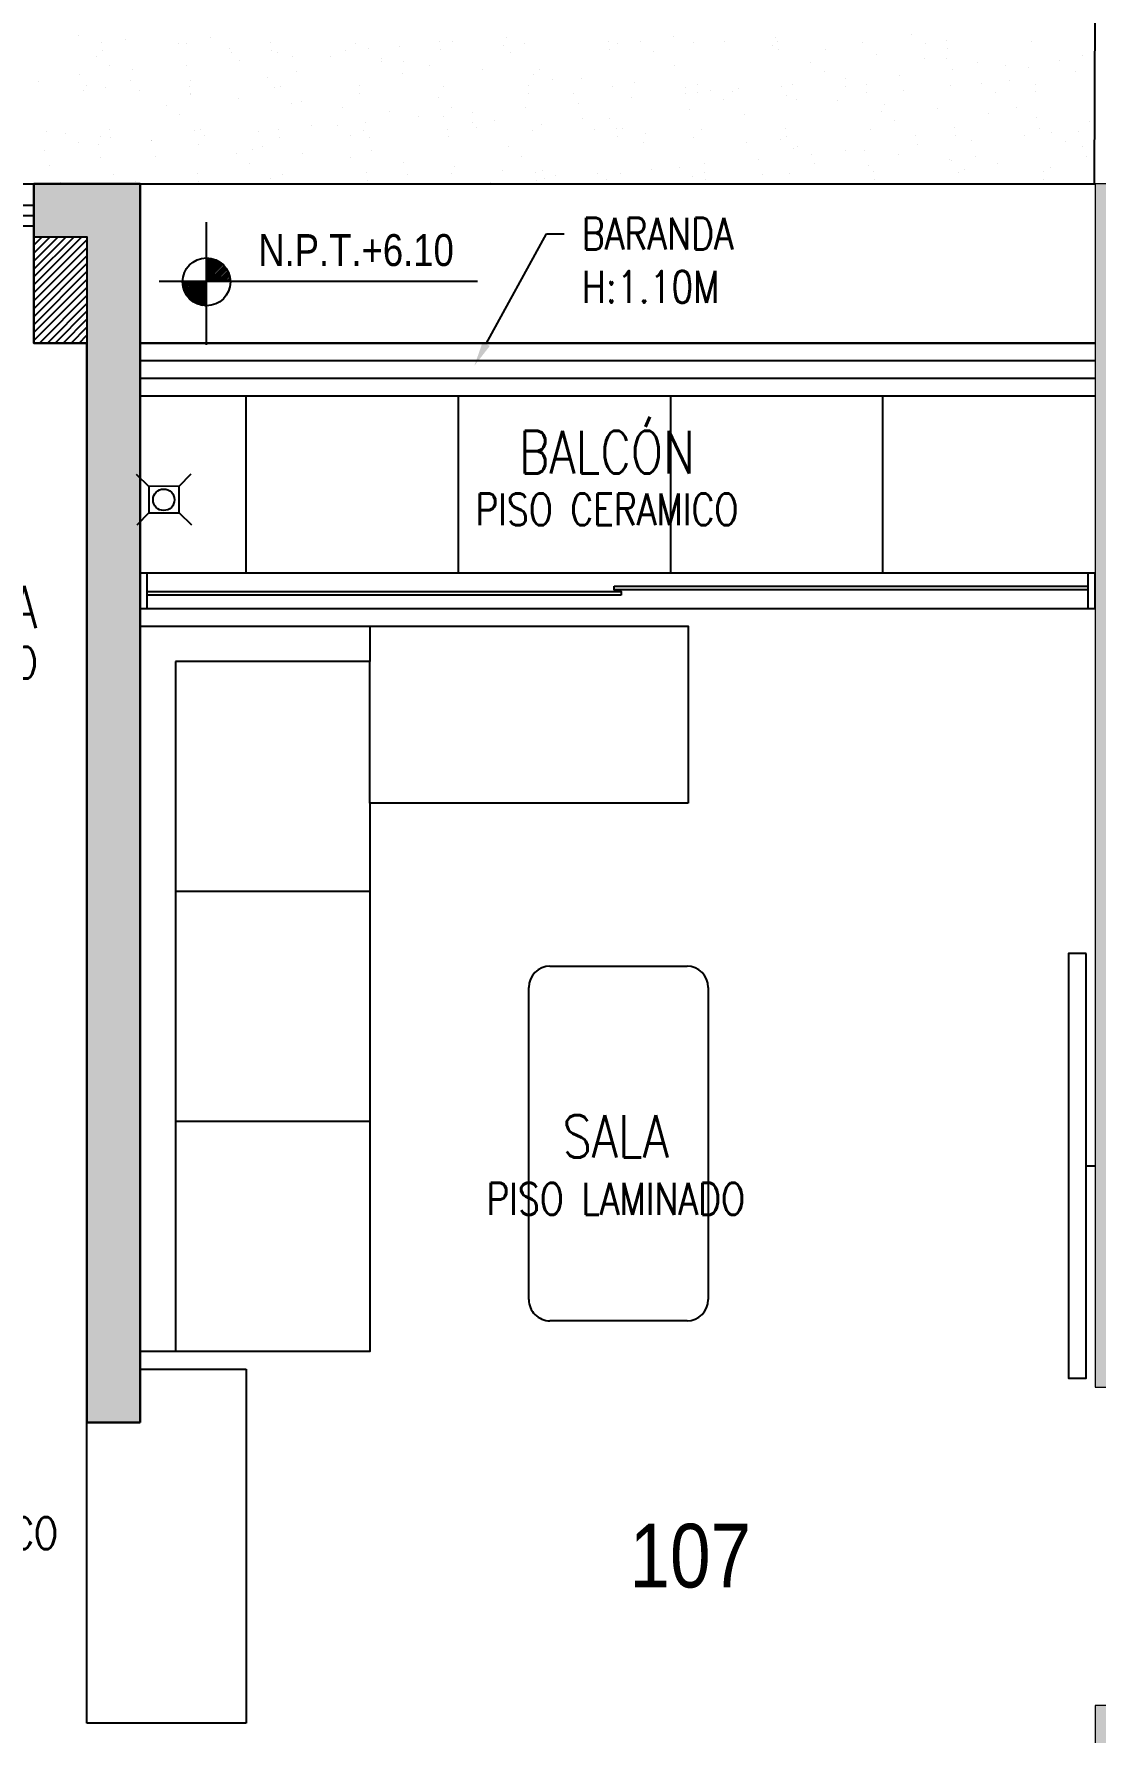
# Model space of a CAD drawing. Header units: millimetres. Extents: x 98 to 155, y -181 to 127.
# Drawn here: x 142.693 to 145.693, y 118.737 to 123.535 of the extents above; entities that cross this region are included whole.
import ezdxf
from ezdxf import colors
from ezdxf.entities.mleader import LeaderData, LeaderLine
from ezdxf.enums import TextEntityAlignment as Align
from ezdxf.math import Vec2, Vec3
from ezdxf.xclip import XClip

# ---------------------------------------------------------------- set-up
doc = ezdxf.new("R2010")
doc.units = ezdxf.units.MM
doc.header["$LTSCALE"] = 15
doc.header["$XCLIPFRAME"] = 2
doc.linetypes.add('ACAD_ISO07W100', pattern=[3, 0, -3])
doc.linetypes.add('X-REF_DP_Arquitectura$0$HIDDEN', pattern=[0.375, 0.25, -0.125])
doc.layers.get('0').update_dxf_attribs({"color": 250})
for name, color, linetype in [('A-BARANDAS', 250, 'Continuous'), ('A-HATCH', 250, 'Continuous'), ('A-MOBILIARIO', 250, 'Continuous'), ('A-MURO BAJO', 250, 'Continuous'), ('A-NIVELES-NPT', 252, 'Continuous'), ('A-NUMERACIONDEP', 251, 'Continuous'), ('A-TEXTO-ACABADO PISO', 250, 'Continuous'), ('A_30_DispositivosSanit', 250, 'Continuous'), ('A_50_TextoAmbiente', 252, 'Continuous'), ('A_50_TextoIndicaciones', 250, 'Continuous'), ('A_50_Vigas', 250, 'X-REF_DP_Arquitectura$0$HIDDEN'), ('A_60_HatchEstructuras', 250, 'Continuous'), ('DLP_MOBILIARIO FIJO', 250, 'Continuous'), ('DLP_VERDE', 250, 'Continuous')]:
    doc.layers.add(name, color=color, linetype=linetype)
doc.layers.add('A-MUROS', color=252, linetype='Continuous', lineweight=30)
doc.layers.add('A_20_Estructuras', color=250, linetype='Continuous', lineweight=18)
doc.styles.add('R80', font='ARIALN.TTF', dxfattribs={"height": 2.03})
doc.styles.add('ROMANS', font='romans.shx', dxfattribs={"width": 0.8})
doc.styles.add('TXT_COTAS', font='romans.shx', dxfattribs={"width": 0.8})

# ---------------------------------------------------------------- blocks, each defined once
blk = doc.blocks.new('A$C9f73720c')
at = {"layer": 'A-MURO BAJO'}
for p, q in [((32.5764, 107.7653, 0), (28.9682, 91.6464, 0)), ((28.9682, 91.6464, 0), (29.4557, 91.5353, 0))]:
    blk.add_line(p, q, dxfattribs=at)
at = {"layer": 'DLP_VERDE', "linetype": 'Continuous'}
for p, q in [((29.6105, 94.497, 0), (29.6105, 94.497, 0)), ((29.6642, 94.5191, 0), (29.6642, 94.5191, 0)), ((29.7086, 94.521, 0), (29.7086, 94.521, 0)), ((29.7587, 94.5041, 0), (29.7587, 94.5041, 0)), ((29.9022, 94.4958, 0), (29.9022, 94.4958, 0)), ((29.7433, 94.4542, 0), (29.7433, 94.4542, 0)), ((29.7089, 94.4226, 0), (29.7089, 94.4226, 0)), ((29.599, 94.3474, 0), (29.599, 94.3474, 0)), ((29.6552, 94.3734, 0), (29.6552, 94.3734, 0)), ((29.6908, 94.3709, 0), (29.6908, 94.3709, 0)), ((29.7133, 94.3599, 0), (29.7133, 94.3599, 0)), ((29.8507, 94.3779, 0), (29.8507, 94.3779, 0)), ((29.8616, 94.367, 0), (29.8616, 94.367, 0)), ((29.8951, 94.3798, 0), (29.8951, 94.3798, 0)), ((30.005, 94.3587, 0), (30.005, 94.3587, 0)), ((29.5654, 94.2911, 0), (29.5654, 94.2911, 0)), ((29.703, 94.3337, 0), (29.703, 94.3337, 0)), ((29.725, 94.3308, 0), (29.725, 94.3308, 0)), ((29.844, 94.3151, 0), (29.844, 94.3151, 0)), ((29.9019, 94.29, 0), (29.9019, 94.29, 0)), ((29.9363, 94.3215, 0), (29.9363, 94.3215, 0)), ((29.948, 94.3014, 0), (29.948, 94.3014, 0)), ((29.97, 94.2985, 0), (29.97, 94.2985, 0)), ((29.8482, 94.2407, 0), (29.8482, 94.2407, 0)), ((29.6242, 94.2187, 0), (29.6242, 94.2187, 0)), ((29.6686, 94.2206, 0), (29.6686, 94.2206, 0)), ((29.6698, 94.2222, 0), (29.6698, 94.2222, 0)), ((29.8161, 94.2228, 0), (29.8161, 94.2228, 0)), ((29.8773, 94.2297, 0), (29.8773, 94.2297, 0)), ((29.9644, 94.2299, 0), (29.9644, 94.2299, 0)), ((29.7584, 94.1584, 0), (29.7584, 94.1584, 0)), ((29.5288, 94.1165, 0), (29.5288, 94.1165, 0)), ((29.5509, 94.1136, 0), (29.5509, 94.1136, 0)), ((29.6698, 94.0979, 0), (29.6698, 94.0979, 0)), ((29.724, 94.1269, 0), (29.724, 94.1269, 0)), ((29.6292, 94.0933, 0), (29.6292, 94.0933, 0)), ((29.6509, 94.0705, 0), (29.6509, 94.0705, 0)), ((29.6702, 94.0776, 0), (29.6702, 94.0776, 0)), ((29.7727, 94.085, 0), (29.7727, 94.085, 0)), ((29.7738, 94.0842, 0), (29.7738, 94.0842, 0)), ((29.7959, 94.0813, 0), (29.7959, 94.0813, 0)), ((29.8107, 94.0775, 0), (29.8107, 94.0775, 0)), ((29.8551, 94.0795, 0), (29.8551, 94.0795, 0)), ((29.9149, 94.0657, 0), (29.9149, 94.0657, 0)), ((29.919, 94.0857, 0), (29.919, 94.0857, 0)), ((29.546, 93.9638, 0), (29.546, 93.9638, 0)), ((29.5804, 93.9954, 0), (29.5804, 93.9954, 0)), ((29.7321, 93.9562, 0), (29.7321, 93.9562, 0)), ((29.9169, 93.9942, 0), (29.9169, 93.9942, 0)), ((29.4923, 93.9146, 0), (29.4923, 93.9146, 0)), ((29.5838, 93.9491, 0), (29.5838, 93.9491, 0)), ((29.5842, 93.9183, 0), (29.5842, 93.9183, 0)), ((29.6286, 93.9202, 0), (29.6286, 93.9202, 0)), ((29.8374, 93.9294, 0), (29.8374, 93.9294, 0)), ((29.8632, 93.9449, 0), (29.8632, 93.9449, 0)), ((29.8755, 93.9479, 0), (29.8755, 93.9479, 0)), ((29.4957, 93.8807, 0), (29.4957, 93.8807, 0)), ((29.5997, 93.867, 0), (29.5997, 93.867, 0)), ((29.6217, 93.8641, 0), (29.6217, 93.8641, 0)), ((29.7734, 93.8627, 0), (29.7734, 93.8627, 0)), ((29.5403, 93.8114, 0), (29.5403, 93.8114, 0)), ((29.6866, 93.812, 0), (29.6866, 93.812, 0)), ((29.739, 93.8311, 0), (29.739, 93.8311, 0)), ((29.7407, 93.8485, 0), (29.7407, 93.8485, 0)), ((29.8349, 93.8191, 0), (29.8349, 93.8191, 0)), ((29.8447, 93.8348, 0), (29.8447, 93.8348, 0)), ((29.8667, 93.8319, 0), (29.8667, 93.8319, 0)), ((29.6109, 93.7702, 0), (29.6109, 93.7702, 0)), ((29.6852, 93.7819, 0), (29.6852, 93.7819, 0)), ((29.7707, 93.7771, 0), (29.7707, 93.7771, 0)), ((29.8151, 93.7791, 0), (29.8151, 93.7791, 0)), ((29.4997, 93.6825, 0), (29.4997, 93.6825, 0)), ((29.561, 93.6681, 0), (29.561, 93.6681, 0)), ((29.5954, 93.6996, 0), (29.5954, 93.6996, 0)), ((29.6432, 93.6743, 0), (29.6432, 93.6743, 0)), ((29.7894, 93.6749, 0), (29.7894, 93.6749, 0)), ((29.4255, 93.6498, 0), (29.4255, 93.6498, 0)), ((29.4476, 93.6469, 0), (29.4476, 93.6469, 0)), ((29.5073, 93.6188, 0), (29.5073, 93.6188, 0)), ((29.5442, 93.6179, 0), (29.5442, 93.6179, 0)), ((29.5665, 93.6313, 0), (29.5665, 93.6313, 0)), ((29.5886, 93.6199, 0), (29.5886, 93.6199, 0)), ((29.6706, 93.6176, 0), (29.6706, 93.6176, 0)), ((29.6926, 93.6147, 0), (29.6926, 93.6147, 0)), ((29.7974, 93.629, 0), (29.7974, 93.629, 0)), ((29.7884, 93.5669, 0), (29.7884, 93.5669, 0)), ((29.8116, 93.599, 0), (29.8116, 93.599, 0)), ((29.4175, 93.5365, 0), (29.4175, 93.5365, 0)), ((29.4542, 93.5384, 0), (29.4542, 93.5384, 0)), ((29.6025, 93.5454, 0), (29.6025, 93.5454, 0)), ((29.746, 93.5372, 0), (29.746, 93.5372, 0)), ((29.754, 93.5354, 0), (29.754, 93.5354, 0)), ((29.7003, 93.4861, 0), (29.7003, 93.4861, 0)), ((29.7307, 93.4768, 0), (29.7307, 93.4768, 0)), ((29.7751, 93.4787, 0), (29.7751, 93.4787, 0)), ((29.5709, 93.4698, 0), (29.5709, 93.4698, 0)), ((29.3924, 93.4141, 0), (29.3924, 93.4141, 0)), ((29.4108, 93.4006, 0), (29.4108, 93.4006, 0)), ((29.4964, 93.4004, 0), (29.4964, 93.4004, 0)), ((29.5184, 93.3975, 0), (29.5184, 93.3975, 0)), ((29.5571, 93.4013, 0), (29.5571, 93.4013, 0)), ((29.6105, 93.4038, 0), (29.6105, 93.4038, 0)), ((29.6374, 93.3818, 0), (29.6374, 93.3818, 0)), ((29.7054, 93.4083, 0), (29.7054, 93.4083, 0)), ((29.5761, 93.3723, 0), (29.5761, 93.3723, 0)), ((29.7414, 93.3681, 0), (29.7414, 93.3681, 0)), ((29.7574, 93.3286, 0), (29.7574, 93.3286, 0)), ((29.7635, 93.3652, 0), (29.7635, 93.3652, 0)), ((29.3444, 93.3106, 0), (29.3444, 93.3106, 0)), ((29.5042, 93.3175, 0), (29.5042, 93.3175, 0)), ((29.5223, 93.3231, 0), (29.5223, 93.3231, 0)), ((29.5487, 93.3195, 0), (29.5487, 93.3195, 0)), ((29.3702, 93.2717, 0), (29.3702, 93.2717, 0)), ((29.4325, 93.2408, 0), (29.4325, 93.2408, 0)), ((29.5136, 93.2635, 0), (29.5136, 93.2635, 0)), ((29.6599, 93.2641, 0), (29.6599, 93.2641, 0)), ((29.3222, 93.1832, 0), (29.3222, 93.1832, 0)), ((29.3981, 93.2092, 0), (29.3981, 93.2092, 0)), ((29.7153, 93.1904, 0), (29.7153, 93.1904, 0)), ((29.3222, 93.1603, 0), (29.3222, 93.1603, 0)), ((29.3443, 93.1803, 0), (29.3443, 93.1803, 0)), ((29.3444, 93.16, 0), (29.3444, 93.16, 0)), ((29.4633, 93.1646, 0), (29.4633, 93.1646, 0)), ((29.473, 93.1346, 0), (29.473, 93.1346, 0)), ((29.5309, 93.1694, 0), (29.5309, 93.1694, 0)), ((29.5673, 93.1509, 0), (29.5673, 93.1509, 0)), ((29.5893, 93.148, 0), (29.5893, 93.148, 0)), ((29.6907, 93.1764, 0), (29.6907, 93.1764, 0)), ((29.7352, 93.1783, 0), (29.7352, 93.1783, 0)), ((29.3247, 93.1276, 0), (29.3247, 93.1276, 0)), ((29.6165, 93.1264, 0), (29.6165, 93.1264, 0)), ((29.6255, 93.1081, 0), (29.6255, 93.1081, 0)), ((29.7083, 93.1324, 0), (29.7083, 93.1324, 0)), ((29.5911, 93.0765, 0), (29.5911, 93.0765, 0)), ((29.3044, 93.0102, 0), (29.3044, 93.0102, 0)), ((29.4643, 93.0172, 0), (29.4643, 93.0172, 0)), ((29.5087, 93.0191, 0), (29.5087, 93.0191, 0)), ((29.5373, 93.0273, 0), (29.5373, 93.0273, 0)), ((29.5759, 92.9975, 0), (29.5759, 92.9975, 0)), ((29.2813, 92.9898, 0), (29.2813, 92.9898, 0)), ((29.2891, 92.9474, 0), (29.2891, 92.9474, 0)), ((29.4276, 92.9905, 0), (29.4276, 92.9905, 0)), ((29.4475, 92.945, 0), (29.4475, 92.945, 0)), ((29.3931, 92.9337, 0), (29.3931, 92.9337, 0)), ((29.4131, 92.9135, 0), (29.4131, 92.9135, 0)), ((29.4151, 92.9308, 0), (29.4151, 92.9308, 0)), ((29.5341, 92.9152, 0), (29.5341, 92.9152, 0)), ((29.6381, 92.9015, 0), (29.6381, 92.9015, 0)), ((29.6602, 92.8986, 0), (29.6602, 92.8986, 0)), ((29.2407, 92.8609, 0), (29.2407, 92.8609, 0)), ((29.2822, 92.8599, 0), (29.2822, 92.8599, 0)), ((29.3594, 92.8642, 0), (29.3594, 92.8642, 0)), ((29.3841, 92.8527, 0), (29.3841, 92.8527, 0)), ((29.4909, 92.869, 0), (29.4909, 92.869, 0)), ((29.5304, 92.8534, 0), (29.5304, 92.8534, 0)), ((29.6508, 92.876, 0), (29.6508, 92.876, 0)), ((29.6405, 92.8123, 0), (29.6405, 92.8123, 0)), ((29.2696, 92.782, 0), (29.2696, 92.782, 0)), ((29.6061, 92.7808, 0), (29.6061, 92.7808, 0)), ((29.2189, 92.7165, 0), (29.2189, 92.7165, 0)), ((29.2352, 92.7504, 0), (29.2352, 92.7504, 0)), ((29.241, 92.7136, 0), (29.241, 92.7136, 0)), ((29.2644, 92.7098, 0), (29.2644, 92.7098, 0)), ((29.3435, 92.7238, 0), (29.3435, 92.7238, 0)), ((29.4243, 92.7168, 0), (29.4243, 92.7168, 0)), ((29.4687, 92.7187, 0), (29.4687, 92.7187, 0)), ((29.487, 92.7156, 0), (29.487, 92.7156, 0)), ((29.5524, 92.7315, 0), (29.5524, 92.7315, 0)), ((29.6332, 92.7163, 0), (29.6332, 92.7163, 0)), ((29.36, 92.698, 0), (29.36, 92.698, 0)), ((29.464, 92.6843, 0), (29.464, 92.6843, 0)), ((29.486, 92.6814, 0), (29.486, 92.6814, 0)), ((29.605, 92.6657, 0), (29.605, 92.6657, 0)), ((29.4282, 92.6177, 0), (29.4282, 92.6177, 0)), ((29.4626, 92.6493, 0), (29.4626, 92.6493, 0)), ((29.2422, 92.5595, 0), (29.2422, 92.5595, 0)), ((29.298, 92.5797, 0), (29.298, 92.5797, 0)), ((29.3744, 92.5685, 0), (29.3744, 92.5685, 0)), ((29.4463, 92.5867, 0), (29.4463, 92.5867, 0)), ((29.4509, 92.5686, 0), (29.4509, 92.5686, 0)), ((29.5898, 92.5785, 0), (29.5898, 92.5785, 0)), ((29.1978, 92.5576, 0), (29.1978, 92.5576, 0)), ((29.1858, 92.4808, 0), (29.1858, 92.4808, 0)), ((29.2846, 92.4862, 0), (29.2846, 92.4862, 0)), ((29.2898, 92.4671, 0), (29.2898, 92.4671, 0)), ((29.3118, 92.4642, 0), (29.3118, 92.4642, 0)), ((29.2502, 92.4547, 0), (29.2502, 92.4547, 0)), ((29.2546, 92.4419, 0), (29.2546, 92.4419, 0)), ((29.3843, 92.4164, 0), (29.3843, 92.4164, 0)), ((29.4009, 92.4426, 0), (29.4009, 92.4426, 0)), ((29.4287, 92.4184, 0), (29.4287, 92.4184, 0)), ((29.4308, 92.4485, 0), (29.4308, 92.4485, 0)), ((29.5348, 92.4348, 0), (29.5348, 92.4348, 0)), ((29.5492, 92.4496, 0), (29.5492, 92.4496, 0)), ((29.5569, 92.4319, 0), (29.5569, 92.4319, 0)), ((29.5674, 92.4358, 0), (29.5674, 92.4358, 0)), ((29.1965, 92.4054, 0), (29.1965, 92.4054, 0)), ((29.2244, 92.4094, 0), (29.2244, 92.4094, 0)), ((29.4432, 92.322, 0), (29.4432, 92.322, 0)), ((29.4776, 92.3535, 0), (29.4776, 92.3535, 0)), ((29.214, 92.313, 0), (29.214, 92.313, 0)), ((29.3574, 92.3048, 0), (29.3574, 92.3048, 0)), ((29.3894, 92.2727, 0), (29.3894, 92.2727, 0)), ((29.5037, 92.3055, 0), (29.5037, 92.3055, 0)), ((29.1156, 92.2499, 0), (29.1156, 92.2499, 0)), ((29.1377, 92.247, 0), (29.1377, 92.247, 0)), ((29.1578, 92.2572, 0), (29.1578, 92.2572, 0)), ((29.2022, 92.2591, 0), (29.2022, 92.2591, 0)), ((29.2567, 92.2313, 0), (29.2567, 92.2313, 0)), ((29.4109, 92.2683, 0), (29.4109, 92.2683, 0)), ((29.2996, 92.1904, 0), (29.2996, 92.1904, 0)), ((29.3168, 92.1759, 0), (29.3168, 92.1759, 0)), ((29.3607, 92.2176, 0), (29.3607, 92.2176, 0)), ((29.3827, 92.2147, 0), (29.3827, 92.2147, 0)), ((29.5017, 92.199, 0), (29.5017, 92.199, 0)), ((29.1685, 92.1689, 0), (29.1685, 92.1689, 0)), ((29.2652, 92.1589, 0), (29.2652, 92.1589, 0)), ((29.4603, 92.1677, 0), (29.4603, 92.1677, 0)), ((29.1844, 92.1091, 0), (29.1844, 92.1091, 0)), ((29.2115, 92.1097, 0), (29.2115, 92.1097, 0)), ((29.3443, 92.116, 0), (29.3443, 92.116, 0)), ((29.3887, 92.118, 0), (29.3887, 92.118, 0)), ((29.1251, 92.0311, 0), (29.1251, 92.0311, 0)), ((29.2714, 92.0318, 0), (29.2714, 92.0318, 0)), ((29.4196, 92.0388, 0), (29.4196, 92.0388, 0)), ((29.4926, 92.0577, 0), (29.4926, 92.0577, 0)), ((29.0825, 92.0141, 0), (29.0825, 92.0141, 0)), ((29.0873, 91.9958, 0), (29.0873, 91.9958, 0)), ((29.1217, 92.0274, 0), (29.1217, 92.0274, 0)), ((29.1865, 92.0004, 0), (29.1865, 92.0004, 0)), ((29.2085, 91.9975, 0), (29.2085, 91.9975, 0)), ((29.4582, 92.0262, 0), (29.4582, 92.0262, 0)), ((29.1178, 91.9568, 0), (29.1178, 91.9568, 0)), ((29.1622, 91.9588, 0), (29.1622, 91.9588, 0)), ((29.3275, 91.9818, 0), (29.3275, 91.9818, 0)), ((29.3709, 91.9679, 0), (29.3709, 91.9679, 0)), ((29.4045, 91.977, 0), (29.4045, 91.977, 0)), ((29.4315, 91.9681, 0), (29.4315, 91.9681, 0)), ((29.4536, 91.9652, 0), (29.4536, 91.9652, 0)), ((29.0845, 91.9022, 0), (29.0845, 91.9022, 0)), ((29.2279, 91.894, 0), (29.2279, 91.894, 0)), ((29.3147, 91.8947, 0), (29.3147, 91.8947, 0)), ((29.3742, 91.8947, 0), (29.3742, 91.8947, 0)), ((29.2802, 91.8631, 0), (29.2802, 91.8631, 0)), ((29.1444, 91.8087, 0), (29.1444, 91.8087, 0)), ((29.2265, 91.8139, 0), (29.2265, 91.8139, 0)), ((29.3043, 91.8157, 0), (29.3043, 91.8157, 0)), ((29.3487, 91.8176, 0), (29.3487, 91.8176, 0)), ((29.0123, 91.7832, 0), (29.0123, 91.7832, 0)), ((29.0344, 91.7803, 0), (29.0344, 91.7803, 0)), ((29.039, 91.7581, 0), (29.039, 91.7581, 0)), ((29.1534, 91.7646, 0), (29.1534, 91.7646, 0)), ((29.1873, 91.7651, 0), (29.1873, 91.7651, 0)), ((29.2574, 91.7509, 0), (29.2574, 91.7509, 0)), ((29.2794, 91.748, 0), (29.2794, 91.748, 0)), ((29.3308, 91.7569, 0), (29.3308, 91.7569, 0)), ((29.1023, 91.7001, 0), (29.1023, 91.7001, 0)), ((29.1367, 91.7316, 0), (29.1367, 91.7316, 0)), ((29.3984, 91.7324, 0), (29.3984, 91.7324, 0)), ((29.0485, 91.6508, 0), (29.0485, 91.6508, 0)), ((29.0778, 91.6564, 0), (29.0778, 91.6564, 0)), ((29.1222, 91.6584, 0), (29.1222, 91.6584, 0)), ((29.3309, 91.6675, 0), (29.3309, 91.6675, 0)), ((29.1418, 91.621, 0), (29.1418, 91.621, 0)), ((29.2901, 91.628, 0), (29.2901, 91.628, 0)), ((29.3297, 91.5989, 0), (29.3297, 91.5989, 0))]:
    blk.add_line(p, q, dxfattribs=at)
at = {"style": 'R80'}
for height, rotation, p in [(0.09, 0.009, (39.554, 141.0046, 0)), (0.09, 0.009, (45.7984, 139.3226, 0)), (0.09, 0.009, (50.4634, 135.3578, 0)), (0.09, 0.009, (41.9784, 129.0436, 0)), (0.09, 0.009, (37.8409, 128.6089, 0)), (0.09, 0.009, (35.483, 116.3582, 0)), (0.09, 0.009, (63.0395, 116.3253, 0)), (0.09, 0.009, (38.5607, 113.6321, 0)), (0.09, 0.009, (45.1292, 84.3757, 0)), (0.09, 0.009, (43.9111, 83.9335, 0)), (0.09, 0.009, (43.1485, 83.401, 0)), (0.09, 0.009, (28.0067, 80.1071, 0)), (0.09, 0.009, (44.3753, 79.9046, 0)), (0.09, 0.009, (55.151, 79.2173, 0)), (0.09, 0.009, (38.2608, 76.0049)), (0.09, 0.009, (39.0036, 75.5558)), (0.09, 0.009, (27.5137, 75.2133, 0)), (0.09, 0.009, (27.5137, 75.2133, 0)), (0.09, 0.009, (39.8519, 75.1543)), (0.09, 0.009, (25.3599, 70.2709, 0)), (0.09, 0.009, (32.1646, 69.192, 0)), (0.09, 0.009, (32.1646, 69.192, 0)), (0.09, 0.009, (26.9947, 68.6392, 0)), (0.09, 0.009, (59.8504, 67.3859, 0)), (0.09, 0.009, (24.839, 65.5107, 0)), (0.09, 0.009, (24.839, 65.5107, 0)), (0.09, 0.009, (33.5008, 60.261, 0)), (0.09, 0.009, (33.5008, 60.261, 0)), (0.09, 347.3908, (17.1069, 59.2726, 0)), (0.09, 0.009, (26.4708, 59.2035, 0)), (0.09, 0.009, (26.4708, 59.2035, 0)), (0.09, 0.009, (23.1216, 58.7685, 0)), (0.09, 0.009, (23.1216, 58.7685, 0)), (0.09, 0.009, (27.6632, 55.3959, 0)), (0.09, 0.009, (27.6632, 55.3959, 0)), (0.09, 0.009, (22.2239, 54.9818, 0)), (0.09, 0.009, (22.2239, 54.9818, 0)), (0.09, 0.009, (65.7174, 53.5803, 0)), (0.09, 0.009, (38.377, 51.7166, 0)), (0.09, 0.009, (38.377, 51.7166, 0)), (0.09, 0.009, (21.0294, 51.3767, 0)), (0.09, 0.009, (21.0294, 51.3767, 0)), (0.09, 0.009, (29.4091, 50.8876, 0)), (0.09, 0.009, (29.4091, 50.8876, 0)), (0.09, 0.009, (22.5184, 48.0808, 0)), (0.09, 0.009, (22.5184, 48.0808, 0)), (0.09, 0.009, (32.8305, 47.9478, 0)), (0.09, 0.009, (38.6414, 47.9238, 0)), (0.09, 1.5576, (45.5013, 47.0033, 0)), (0.09, 1.5576, (45.5013, 47.0033, 0)), (0.09, 1.5576, (42.9613, 45.8781, 0)), (0.09, 0.009, (31.2252, 43.4352, 0)), (0.09, 0.009, (31.2252, 43.4352, 0)), (0.09, 0.009, (24.8291, 43.3056, 0)), (0.09, 0.009, (24.8291, 43.3056, 0)), (0.09, 0.009, (28.8684, 42.6092, 0)), (0.09, 0.009, (28.8684, 42.6092, 0)), (0.09, 0.009, (46.0815, 42.4048, 0)), (0.09, 0.009, (19.0307, 42.0559, 0)), (0.09, 0.009, (19.0307, 42.0559, 0)), (0.09, 0.009, (70.9067, 41.0329, 0)), (0.09, 0.009, (22.7765, 38.7407, 0)), (0.09, 0.009, (22.7765, 38.7407, 0)), (0.09, 0.009, (17.8952, 37.4624, 0)), (0.09, 0.009, (17.8952, 37.4624, 0)), (0.09, 0.009, (25.8226, 33.2142, 0)), (0.09, 0.009, (21.5027, 31.2754, 0)), (0.1403, 0.009, (43.0178, 29.8778, 0)), (0.09, 0.009, (24.3978, 29.2659, 0)), (0.09, 0.009, (49.7565, 29.0287, 0)), (0.09, 0.009, (16.51, 28.4123, 0)), (0.09, 0.009, (16.51, 28.4123, 0)), (0.09, 0.009, (40.7946, 24.893, 0)), (0.09, 0.009, (18.1268, 23.6374, 0)), (0.09, 0.009, (20.346, 20.3291, 0)), (0.09, 0.009, (38.3365, 19.4632, 0)), (0.09, 0.009, (18.2869, 15.9828, 0)), (0.09, 0.009, (36.6694, 12.5977, 0)), (0.09, 337.7998, (24.7536, 11.2334, 0)), (0.09, 0.009, (33.5928, 10.3508, 0)), (0.09, 337.7998, (21.6109, 10.1247, 0)), (0.09, 337.7998, (16.5605, 9.5998, 0)), (0.09, 337.7998, (29.9414, 8.9534, 0)), (0.09, 337.7998, (31.6402, 7.9561, 0)), (0.09, 337.7998, (26.736, 7.7966, 0)), (0.09, 337.7998, (32.0288, 7.0232, 0)), (0.09, 0.009, (16.5347, 5.5678, 0)), (0.09, 0.009, (23.3239, 5.5763, 0)), (0.09, 0.009, (34.4718, 3.6379, 0))]:
    blk.add_attdef('N.P.T.+0.00', text='', height=height, rotation=rotation, dxfattribs=at).set_placement(p, align=Align.MIDDLE_CENTER)
for p in [(49.9263, 138.2431, 0), (56.6904, 136.252, 0), (60.5336, 135.5237, 0), (42.6322, 135.1839), (58.3591, 133.6514, 0), (46.2516, 126.9171), (67.6439, 125.1529), (62.2762, 107.4327), (41.3341, 103.0918, 0), (58.4477, 100.4887, -0.2526), (35.1548, 97.8545, 0), (58.3053, 94.9071, 0), (31.2618, 93.9445, 0), (38.1161, 91.318), (54.6279, 88.218, 0), (17.9393, 86.8861, 0), (34.7444, 85.6148, 0), (54.6869, 83.8861, 0), (35.5048, 81.4636, 0), (34.6534, 76.9929, 0), (59.6668, 73.2509), (40.4113, 65.8421, 0), (43.5611, 65.2125, 0), (64.4681, 61.3857), (43.9111, 51.4927, 0), (32.9744, 51.0828, 0), (69.3242, 50.0814, 0), (48.0327, 50.0735, 0), (52.9599, 39.4701, 0), (74.4159, 35.7467, 0)]:
    blk.add_attdef('N.P.T.+0.00', text='', height=0.2109, dxfattribs=at).set_placement(p, align=Align.MIDDLE_CENTER)
blk = doc.blocks.new('ESTRUC_P1')
at = {"layer": 'A_60_HatchEstructuras'}
h = blk.add_hatch(color=256, dxfattribs=at)
h.dxf.hatch_style = 1
h.paths.add_polyline_path([(43.85, -3.25), (42.85, -3.25), (42.85, -0.15), (43.45, -0.15), (43.45, 0), (42.7, 0), (42.7, -3.4), (43.85, -3.4)])
h.paths.add_polyline_path([(44.8, 0), (44.65, 0), (44.65, -3.4), (44.8, -3.4)])
h.paths.add_polyline_path([(47.35, 0), (46, 0), (46, -0.15), (47.2, -0.15), (47.2, -3.25), (45.6, -3.25), (45.6, -3.4), (47.35, -3.4)])
h = blk.add_hatch(color=256, dxfattribs=at)
h.dxf.hatch_style = 1
h.paths.add_polyline_path([(38.35, -0.06), (38.2, -0.06), (38.2, -6.125), (36.7, -6.125), (36.7, -5.375), (36.55, -5.375), (36.55, -6.325), (38.35, -6.325), (38.35, -5.45), (39.85, -5.45), (39.85, -5.95), (40, -5.95), (40, -5.25), (38.35, -5.25)])
h.paths.add_polyline_path([(36.7, -0.15), (36.85, -0.15), (36.85, 0), (36.55, 0), (36.55, -3.225), (36.7, -3.225)])
h.paths.add_polyline_path([(40, 0), (39.7, 0), (39.7, -0.15), (39.85, -0.15), (39.85, -3.5), (40, -3.5)])
h = blk.add_hatch(color=256, dxfattribs=at)
h.dxf.hatch_style = 1
h.paths.add_polyline_path([(44.25, -4.45), (45.6, -4.45), (45.6, -5.5), (45.75, -5.5), (45.75, -4.3), (43.6, -4.3), (43.6, -4.45), (44.05, -4.45), (44.05, -6.05), (44.25, -6.05)], flags=17)
h.paths.add_polyline_path([(48.7, -2.8), (48.5, -2.8), (48.5, -6.85), (45.75, -6.85), (45.75, -6.25), (45.6, -6.25), (45.6, -6.85), (42.85, -6.85), (42.85, -4.3), (42.7, -4.3), (42.7, -6.85), (39.8499, -6.85), (39.8499, -7), (42.7, -7), (42.7, -9.55), (42.85, -9.55), (42.85, -7), (45.6, -7), (45.6, -7.6), (45.75, -7.6), (45.75, -7), (48.5, -7), (48.5, -11.05), (48.7, -11.05)])
h.paths.add_polyline_path([(44.25, -7.8), (44.05, -7.8), (44.05, -9.4), (43.6, -9.4), (43.6, -9.55), (45.75, -9.55), (45.75, -8.35), (45.6032, -8.35), (45.6, -8.35), (45.6, -9.4), (44.25, -9.4)], flags=17)
at = {"layer": 'A_20_Estructuras'}
for points in [[(40, 0), (39.7, 0), (39.7, -0.15), (39.85, -0.15), (39.85, -3.5), (40, -3.5)], [(43.85, -3.25), (42.85, -3.25), (42.85, -0.15), (43.45, -0.15), (43.45, 0), (42.7, 0), (42.7, -3.4), (43.85, -3.4)], [(48.7, -2.8), (48.5, -2.8), (48.5, -6.85), (45.75, -6.85), (45.75, -6.25), (45.6, -6.25), (45.6, -6.85), (42.85, -6.85), (42.85, -4.3), (42.7, -4.3), (42.7, -6.85), (39.8499, -6.85), (39.8499, -7), (42.7, -7), (42.7, -9.55), (42.85, -9.55), (42.85, -7), (45.6, -7), (45.6, -7.6), (45.75, -7.6), (45.75, -7), (48.5, -7), (48.5, -11.05), (48.7, -11.05)]]:
    blk.add_lwpolyline(points, close=True, dxfattribs=at)
at = {"layer": 'A_50_Vigas'}
for p, q in [((38.35, -0.06), (39.7, -0.06)), ((40, -0.45), (42.7, -0.45))]:
    blk.add_line(p, q, dxfattribs=at)
blk = doc.blocks.new('MESA CENTRO')
for p, q in [((-0.1937, 0), (0.1937, 0)), ((-0.2537, -0.9421), (-0.2537, -0.06)), ((0.2537, -0.06), (0.2537, -0.9421)), ((0.1937, -1.0021), (-0.1937, -1.0021))]:
    blk.add_line(p, q)
for centre, start, end in [((-0.1937, -0.06), 90, 180), ((0.1937, -0.06), 0, 90), ((-0.1937, -0.9421), 180, 270), ((0.1937, -0.9421), 270, 0)]:
    blk.add_arc(centre, 0.06, start, end)
blk = doc.blocks.new('SOFA SEC')
for p, q in [((0, 0.65), (0.1, 0.65)), ((0.1, 0.65), (0.1, 0.1)), ((0.5, 0.65), (0.1, 0.65)), ((0.75, 0.65), (0.75, 0.1)), ((1.4, 0.65), (1.4, 0.1)), ((0.1, 0.1), (2.05, 0.1))]:
    blk.add_line(p, q)
blk.add_lwpolyline([(0.5, 1.55), (0.5, 0.65), (2.05, 0.65), (2.05, 0), (0, 0), (0, 1.55)], close=True)
blk = doc.blocks.new('A$C67C01FD6')
blk.add_line((0.025, 0), (0, 0))
blk.add_lwpolyline([(0.025, 0.6), (0.075, 0.6), (0.075, -0.6), (0.025, -0.6), (0.025, 0.6)])
blk = doc.blocks.new('_Dot')
at = {"color": 0, "linetype": 'ByBlock', "lineweight": -2}
blk.add_line((-0.5, 0), (-1, 0), dxfattribs=at)
at = {"color": 0, "linetype": 'ByBlock', "const_width": 0.5}
blk.add_lwpolyline([(-0.25, 0, 1), (0.25, 0, 1)], format="xyb", close=True, dxfattribs=at)
blk = doc.blocks.new('SIM NIVEL PLANTA')
at = {"linetype": 'Continuous'}
h = blk.add_hatch(dxfattribs=at)
h.set_pattern_fill('_USER', color=256, scale=0.089997, angle=45, style=0, pattern_type=0)
h.set_pattern_definition([(45, (31854.49523, 23864.84028), (-0.06363728001, 0.06363728001), [])])
h.paths.add_polyline_path([(-17.329, 0), (-15.979, 0, 0.409209), (-17.329, 1.327)])
h.paths.add_polyline_path([(-18.679, 0, 0.004279), (-18.679, -0.023, 0.414214), (-17.329, -1.373), (-17.329, 0)])
for p, q in [((-17.329, -3.577), (-17.329, 3.344)), ((-2, 0), (-20, 0))]:
    blk.add_line(p, q)
blk.add_circle((-17.329, -0.023), 1.35, dxfattribs=at)
at = {"style": 'R80'}
blk.add_attdef('N.P.T.+0.00', text='', height=1.8, dxfattribs=at).set_placement((-8.871, 1.774), align=Align.MIDDLE_CENTER)
blk = doc.blocks.new('0-sumidero')
for p, q in [((-0.0421, 0.0382), (-0.0763, 0.0724)), ((0.0435, 0.0382), (0.0777, 0.0724)), ((0.0435, 0.0382), (-0.0421, 0.0382)), ((-0.0421, 0.0382), (-0.0421, -0.0369)), ((0.0435, -0.0369), (0.0435, 0.0382)), ((-0.0421, -0.0369), (-0.0763, -0.0711)), ((-0.0421, -0.0369), (0.0435, -0.0369)), ((0.0435, -0.0369), (0.0777, -0.0711))]:
    blk.add_line(p, q)
blk.add_circle((0, 0), 0.0303)
blk = doc.blocks.new('sum')
at = {"layer": 'A_30_DispositivosSanit', "rotation": 45.00000007321594}
blk.add_blockref('0-sumidero', (0, 0), dxfattribs=at)

msp = doc.modelspace()

# ---------------------------------------------------------------- block references
at = {"linetype": 'ACAD_ISO07W100', "ltscale": 5}
ref = msp.add_blockref('A$C9f73720c', (241.452, 114.8591), dxfattribs=dict(at, rotation=102.6156181418625))
XClip(ref).set_block_clipping_path([(22.1542253106, 140.4101169162), (10.3600901397, 87.7136669306), (29.6608346476, 83.3939150368), (41.4549698184, 136.0903650224)])

# ---------------------------------------------------------------- next in the draw order: hatches: boundary and pattern name
at = {"layer": 'A-HATCH'}
h = msp.add_hatch(dxfattribs=at)
h.set_pattern_fill('ANSI31', color=256, scale=0.005)
h.set_pattern_definition([(45, (101.643205, 112.06157), (-0.01122532, 0.01122532), [])])
h.paths.add_polyline_path([(142.8432, 122.6616), (142.6932, 122.6616), (142.6932, 122.9615), (142.8432, 122.9615)])
h = msp.add_hatch(dxfattribs=at)
h.set_pattern_fill('_USER', color=256, scale=0.6, double=1, pattern_type=0)
h.set_pattern_definition([(0, (145.6932, 122.5116), (0, 0.6), []), (90, (145.6932, 122.5116), (-0.6, 4e-17), [])])
h.paths.add_polyline_path([(142.9932, 122.5116), (145.6932, 122.5116), (145.6932, 122.0116), (142.9932, 122.0116)])

# ---------------------------------------------------------------- next in the draw order: linework, layer by layer
msp.add_line((142.9932, 123.1115), (145.6932, 123.1116))
at = {"elevation": 0}
msp.add_lwpolyline([(142.6932, 122.9915), (141.3432, 122.9915), (141.3432, 123.0215), (142.6932, 123.0215)], close=True, dxfattribs=at)
at = {"layer": 'A-BARANDAS', "elevation": 0}
for points in [[(145.6932, 122.6116), (142.9932, 122.6116)], [(145.6932, 122.5616), (142.9932, 122.5616)]]:
    msp.add_lwpolyline(points, dxfattribs=at)
at = {"layer": 'A-HATCH'}
msp.add_lwpolyline([(142.8432, 122.6616), (142.6932, 122.6616), (142.6932, 122.9615), (142.8432, 122.9615)], close=True, dxfattribs=at)
at = {"layer": 'A-MURO BAJO'}
for p, q in [((145.6732, 122.0116, 0), (143.0132, 122.0116, 0)), ((143.0132, 121.9116, 0), (145.6732, 121.9116, 0)), ((142.9932, 119.7616), (143.2932, 119.7616)), ((143.2932, 119.7616), (143.2932, 118.7616)), ((142.8432, 118.7616), (142.8432, 119.6116)), ((143.2932, 118.7616), (142.8432, 118.7616))]:
    msp.add_line(p, q, dxfattribs=at)
at = {"layer": 'A-MURO BAJO', "elevation": 0}
for points in [[(145.6932, 122.6616), (142.9932, 122.6616)], [(145.6932, 122.5116), (142.9932, 122.5116)]]:
    msp.add_lwpolyline(points, dxfattribs=at)
at = {"layer": 'A-MUROS'}
for p, q in [((142.6932, 123.1115), (142.9932, 123.1116)), ((142.6932, 123.1115), (142.6932, 122.6616)), ((142.9932, 119.6116), (142.9932, 123.1116)), ((142.6932, 122.6616), (142.8432, 122.6616)), ((142.8432, 119.6116), (142.8432, 122.6616)), ((142.8432, 119.6116), (142.9932, 119.6116))]:
    msp.add_line(p, q, dxfattribs=at)
at = {"layer": 'DLP_MOBILIARIO FIJO', "elevation": 0}
for points in [[(142.9932, 121.9116), (143.0132, 121.9116), (143.0132, 122.0116), (142.9932, 122.0116)], [(144.3332, 121.9741), (145.6732, 121.9741), (145.6732, 121.9641), (144.3332, 121.9641)], [(145.6732, 121.9116), (145.6932, 121.9116), (145.6932, 122.0116), (145.6732, 122.0116)], [(144.3532, 121.9491), (143.0132, 121.9491), (143.0132, 121.9591), (144.3532, 121.9591)]]:
    msp.add_lwpolyline(points, close=True, dxfattribs=at)

# ---------------------------------------------------------------- next in the draw order: block references
msp.add_blockref('ESTRUC_P1', (102.9932, 123.1113))
at = {"layer": 'A-MOBILIARIO'}
for name, p, rotation in [('SOFA SEC', (142.9932, 121.8616, 0), 269.9995671478981), ('MESA CENTRO', (144.3459, 120.9007, 0), 359.999977420888)]:
    msp.add_blockref(name, p, dxfattribs=dict(at, rotation=rotation))
at = {"layer": 'A-MOBILIARIO', "xscale": -1}
msp.add_blockref('A$C67C01FD6', (145.6932, 120.3366, 0), dxfattribs=at)
at = {"layer": 'A-NIVELES-NPT', "xscale": 0.05, "yscale": 0.05, "zscale": 0.05}
msp.add_blockref('SIM NIVEL PLANTA', (144.0474, 122.8355), dxfattribs=at).add_auto_attribs({'N.P.T.+0.00': 'N.P.T.+6.10'})
at = {"layer": 'A_30_DispositivosSanit', "rotation": 315.4214501941968}
msp.add_blockref('sum', (143.0603, 122.2185, 0), dxfattribs=at)

# ---------------------------------------------------------------- next in the draw order: texts
at = {"layer": 'A-TEXTO-ACABADO PISO', "char_height": 0.09, "attachment_point": 2, "style": 'ROMANS'}
for s, width, insert in [('PISO CERAMICO', 1.20225, (144.313, 122.2365)), ('PISO CERAMICO', 1.20225, (142.3319, 121.8034)), ('PISO LAMINADO', 1.034523, (144.338, 120.2883, 0)), ('PISO CERAMICO', 1.20225, (142.3894, 119.3436))]:
    msp.add_mtext_dynamic_manual_height_columns(s, width=width, gutter_width=12.5, heights=[0], dxfattribs=dict(at, insert=insert))
at = {"layer": 'A_50_TextoAmbiente', "style": 'ROMANS', "width": 0.8}
for s, p in [('BALCÓN', (144.3132, 122.2933, 0)), ('LAVANDERÍA', (142.332, 121.8554, 0)), ('SALA', (144.3381, 120.3596, 0))]:
    msp.add_text(s, height=0.12, dxfattribs=at).set_placement(p, align=Align.CENTER)

# ---------------------------------------------------------------- next in the draw order: leaders
at = {"layer": 'A-NUMERACIONDEP'}
ml = msp.add_multileader_mtext('Standard', dxfattribs=at)
ml.set_content('107', color=256, style='R80')
ml.set_leader_properties(color=256)
ml.set_arrow_properties(name='DOT')
ml.build(insert=Vec2(0, 0))
ml.multileader.update_dxf_attribs({"leader_type": 0, "has_text_frame": 1, "text_left_attachment_type": 2, "text_right_attachment_type": 2, "dogleg_length": 0.36, "arrow_head_size": 0.06, "scale": 0.06})
ctx = ml.context
ctx.base_point, ctx.scale, ctx.char_height, ctx.arrow_head_size, ctx.landing_gap_size, ctx.plane_origin = Vec3(144.3329, 119.2331), 0.06, 0.18, 0.06, 0.06, Vec3(143.0019, 119.2287)
ctx.left_attachment, ctx.right_attachment, ctx.text_align_type = 2, 2, 1
notes = []
notes.append((ctx, [(0, (1, 1, 0), (144.8567, 119.2331), (-1, 0), 0.0917, [(0, [(145.1432, 119.582)], 0, [])])]))
ctx.mtext.insert, ctx.mtext.width, ctx.mtext.alignment, ctx.mtext.flow_direction = Vec3(144.5489, 119.325), 0.461923, 2, 5
at = {"layer": 'A_50_TextoIndicaciones'}
ml = msp.add_multileader_mtext('Standard', dxfattribs=at)
ml.set_content('\\pxsm1,t16;CELOSIA\\PMETALICA', color=256, style='TXT_COTAS')
ml.set_leader_properties(color=256)
ml.build(insert=Vec2(0, 0))
ml.multileader.update_dxf_attribs({"dogleg_length": 0.05, "arrow_head_size": 0.07})
ctx = ml.context
ctx.base_point, ctx.char_height, ctx.arrow_head_size, ctx.landing_gap_size, ctx.plane_origin = Vec3(142.0082, 123.4891), 0.09, 0.07, 0.05, Vec3(141.5568, 123.2767)
notes.append((ctx, [(0, (1, 1, 0), (141.9582, 123.4891), (1, 0), 0.05, [(0, [(141.6916, 123.0972)], 0, [])])]))
ctx.mtext.insert, ctx.mtext.width, ctx.mtext.defined_height, ctx.mtext.flow_direction = Vec3(142.0582, 123.5341), 1.024058, 0.5146, 5
ml = msp.add_multileader_mtext('Standard', dxfattribs=at)
ml.set_content('\\pxsm1;BARANDA \\P\\pt16;H:1.10M', color=256, style='TXT_COTAS')
ml.set_leader_properties(color=256)
ml.build(insert=Vec2(0, 0))
ml.multileader.update_dxf_attribs({"dogleg_length": 0.05, "arrow_head_size": 0.07})
ctx = ml.context
ctx.base_point, ctx.char_height, ctx.arrow_head_size, ctx.landing_gap_size, ctx.plane_origin = Vec3(144.1925, 122.9705), 0.09, 0.07, 0.05, Vec3(143.7885, 122.567)
notes.append((ctx, [(0, (1, 1, 0), (144.1425, 122.9705), (1, 0), 0.05, [(0, [(143.9384, 122.5974)], 0, [])])]))
ctx.mtext.insert, ctx.mtext.width, ctx.mtext.defined_height, ctx.mtext.flow_direction = Vec3(144.2425, 123.0155), 1.149951, 0.8046, 5
for ctx, leaders in notes:
    for number, flags, end, landing, length, lines in leaders:
        leader = LeaderData()
        leader.index, (leader.has_last_leader_line, leader.has_dogleg_vector, leader.attachment_direction) = number, flags
        leader.last_leader_point, leader.dogleg_vector, leader.dogleg_length = Vec3(end), Vec3(landing), length
        for number, points, colour, breaks in lines:
            line = LeaderLine()
            line.index, line.vertices, line.color, line.breaks = number, Vec3.list(points), colors.encode_raw_color(colour), breaks
            leader.lines.append(line)
        ctx.leaders.append(leader)

doc.saveas('drawing.dxf')
